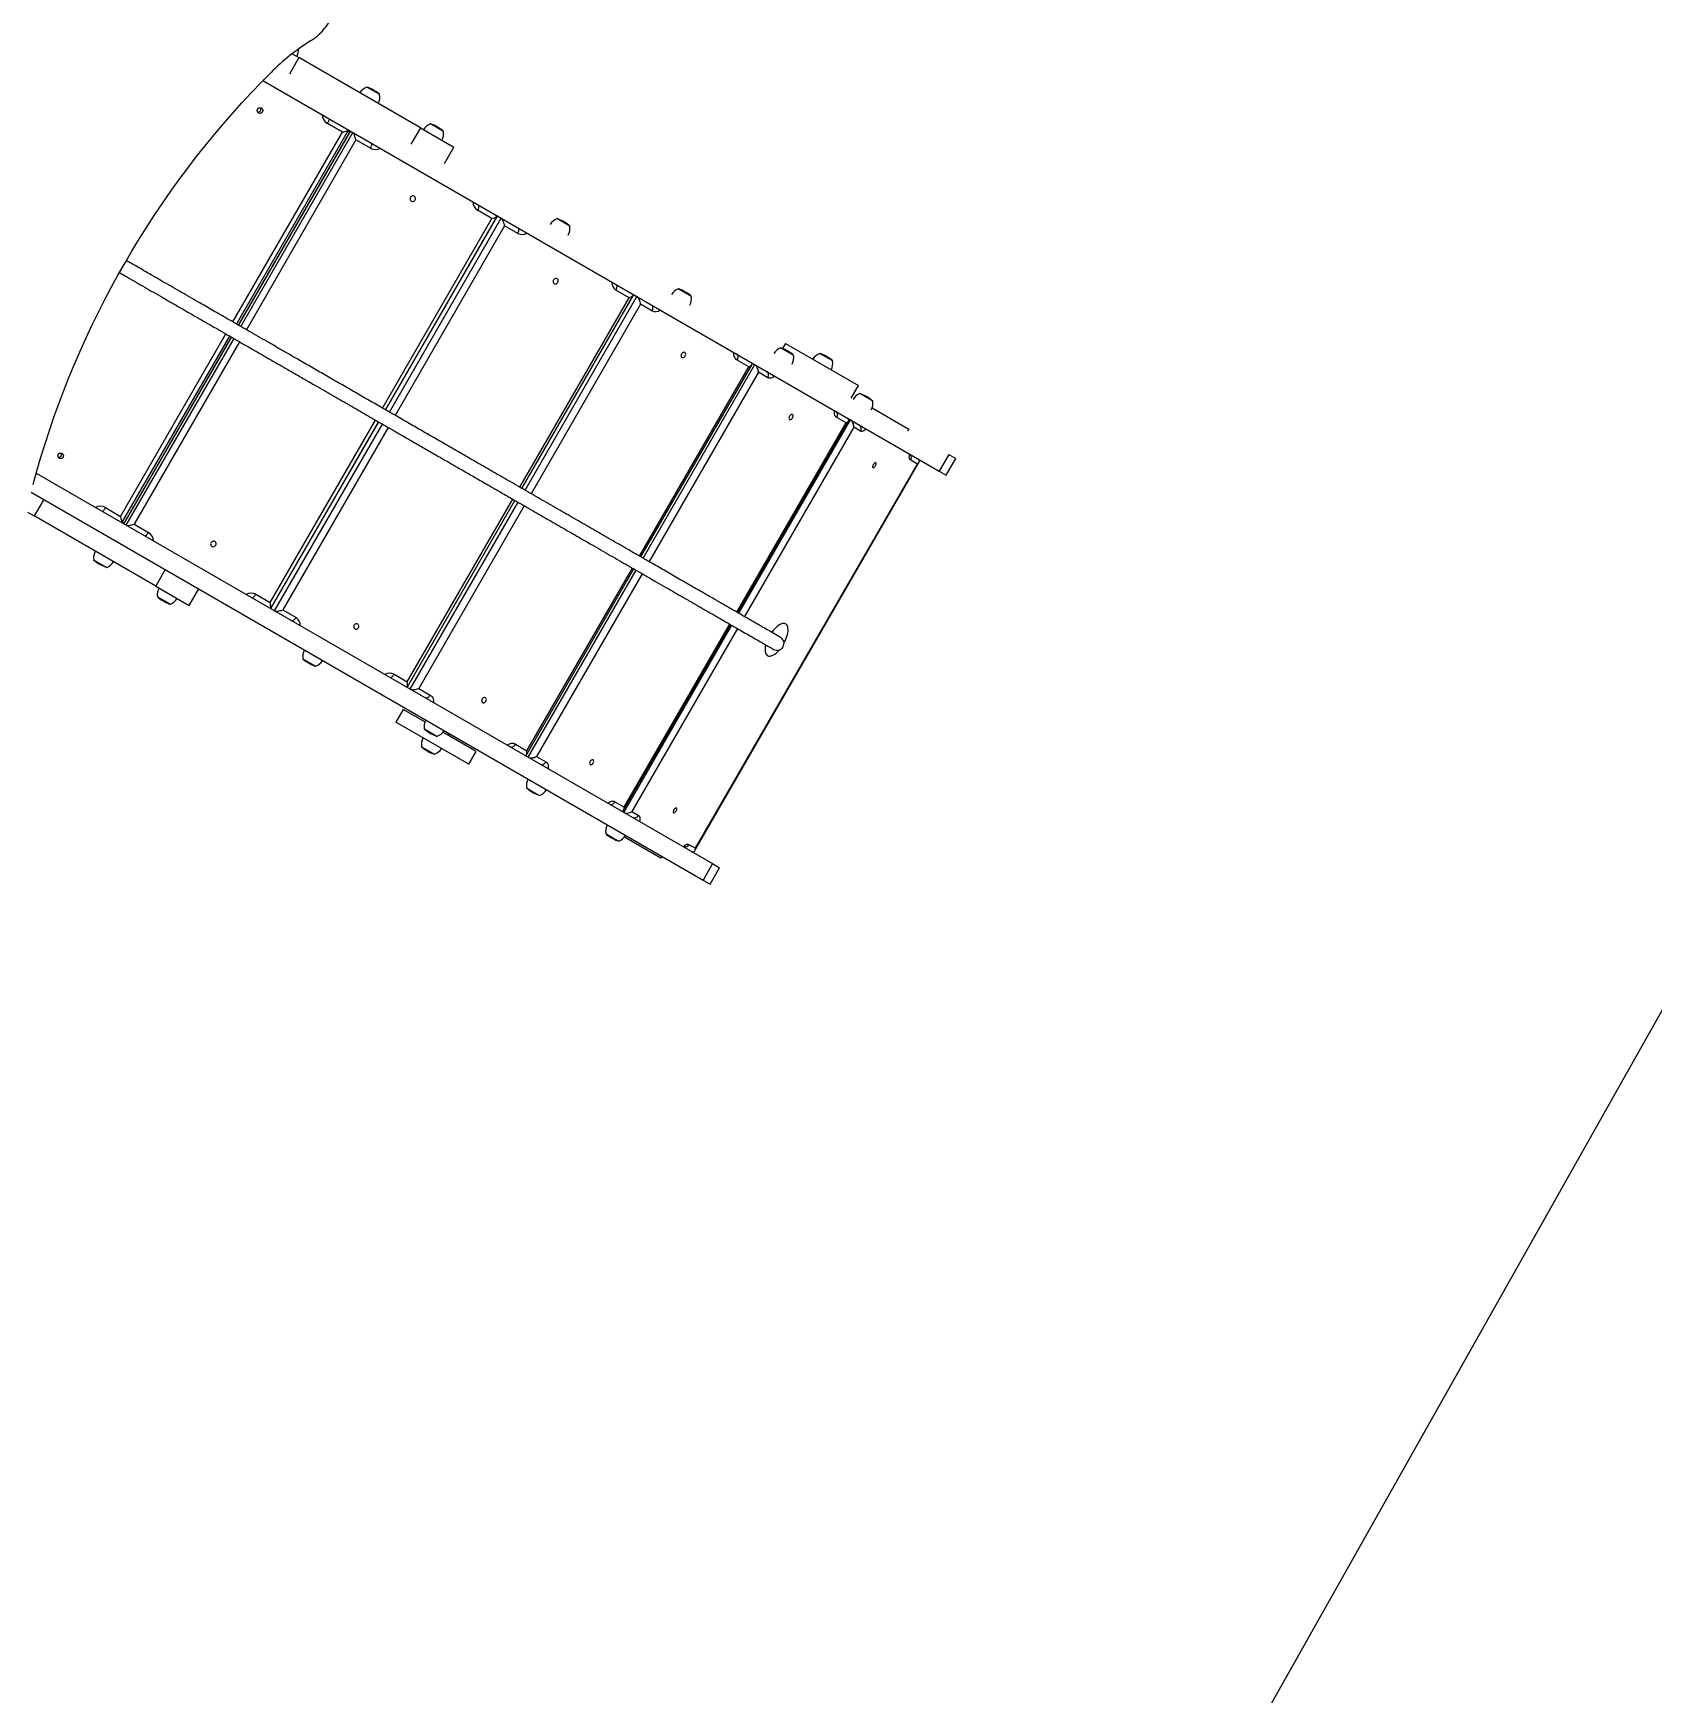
# Model space of a CAD drawing. Header units: millimetres. Extents: x -12977 to 11786, y -11805 to 10558.
# Drawn here: x 3834 to 6140, y -4836 to -2472 of the extents above; entities that cross this region are included whole.
import ezdxf

# ---------------------------------------------------------------- set-up
doc = ezdxf.new("R2010")
doc.units = ezdxf.units.MM
for name, color, linetype in [('DIKOM_ЗОНА', 80, 'Continuous'), ('DIKOM_ОБЪЕКТ', 7, 'Continuous'), ('DIKOM_РАЗМЕР_ЗОНА', 7, 'Continuous'), ('DIKOM_РАЗМЕР_ОБЪЕКТА', 7, 'Continuous')]:
    doc.layers.add(name, color=color, linetype=linetype)
doc.styles.add('style1', font='arial.ttf', dxfattribs={"width": 0.8})
doc.dimstyles.new('1-50', dxfattribs={"dimtxt": 300, "dimasz": 200, "dimexe": 100, "dimexo": 0, "dimgap": 100, "dimtad": 1, "dimtxsty": 'style1', "dimcen": 200, "dimclrd": 7, "dimclre": 7, "dimclrt": 7, "dimadec": 1, "dimazin": 2, "dimtfac": 1, "dimtmove": 0, "dimatfit": 2, "dimfxl": 0, "dimlwd": 25, "dimlwe": 18, "dimarcsym": 0})

# ---------------------------------------------------------------- blocks, each defined once
blk = doc.blocks.new('*D9')
at = {"layer": 'Defpoints', "color": 0, "transparency": 16777216}
for p in [(-11007.4, 666.1), (8788, 666.1), (8788, -10518.7)]:
    blk.add_point(p, dxfattribs=at)
at = {"layer": 'DIKOM_РАЗМЕР_ОБЪЕКТА', "color": 7, "lineweight": 18, "transparency": 16777216}
for p, q in [((-11007.4, 666.1), (-11007.4, -10618.7)), ((8788, 666.1), (8788, -10618.7))]:
    blk.add_line(p, q, dxfattribs=at)
at = {"layer": 'DIKOM_РАЗМЕР_ОБЪЕКТА', "color": 7, "lineweight": 25, "transparency": 16777216}
blk.add_line((-10807.4, -10518.7), (8588, -10518.7), dxfattribs=at)
at = {"layer": 'DIKOM_РАЗМЕР_ОБЪЕКТА', "color": 7, "transparency": 16777216}
for points in [[(-10807.4, -10485.3), (-10807.4, -10552), (-11007.4, -10518.7)], [(8588, -10485.3), (8588, -10552), (8788, -10518.7)]]:
    blk.add_solid(points, dxfattribs=at)
at = {"layer": 'DIKOM_РАЗМЕР_ОБЪЕКТА', "color": 7, "transparency": 16777216, "insert": (-1823.6, -10265.5), "char_height": 300, "attachment_point": 5, "style": 'style1'}
blk.add_mtext('19750', dxfattribs=at)
blk = doc.blocks.new('*D10')
at = {"layer": 'Defpoints', "color": 0, "transparency": 16777216}
for p in [(4270.3, 8458.2), (2861.7, -8997.1), (10043.4, -8997.1)]:
    blk.add_point(p, dxfattribs=at)
at = {"layer": 'DIKOM_РАЗМЕР_ОБЪЕКТА', "color": 7, "lineweight": 18, "transparency": 16777216}
for p, q in [((4270.3, 8458.2), (10143.4, 8458.2)), ((2861.7, -8997.1), (10143.4, -8997.1))]:
    blk.add_line(p, q, dxfattribs=at)
at = {"layer": 'DIKOM_РАЗМЕР_ОБЪЕКТА', "color": 7, "lineweight": 25, "transparency": 16777216}
blk.add_line((10043.4, 8258.2), (10043.4, -8797.1), dxfattribs=at)
at = {"layer": 'DIKOM_РАЗМЕР_ОБЪЕКТА', "color": 7, "transparency": 16777216}
for points in [[(10010, 8258.2), (10076.7, 8258.2), (10043.4, 8458.2)], [(10010, -8797.1), (10076.7, -8797.1), (10043.4, -8997.1)]]:
    blk.add_solid(points, dxfattribs=at)
at = {"layer": 'DIKOM_РАЗМЕР_ОБЪЕКТА', "color": 7, "transparency": 16777216, "insert": (9790.2, -3229.2), "char_height": 300, "attachment_point": 5, "rotation": 90, "style": 'style1'}
blk.add_mtext('17450', dxfattribs=at)
blk = doc.blocks.new('*D11')
at = {"layer": 'Defpoints', "color": 0, "transparency": 16777216}
for p in [(4304.4, 10557.6), (2504.1, -11339.7), (11686.1, -11339.7)]:
    blk.add_point(p, dxfattribs=at)
at = {"layer": 'DIKOM_РАЗМЕР_ЗОНА', "color": 7, "lineweight": 18, "transparency": 16777216}
for p, q in [((4304.4, 10557.6), (11786.1, 10557.6)), ((2504.1, -11339.7), (11786.1, -11339.7))]:
    blk.add_line(p, q, dxfattribs=at)
at = {"layer": 'DIKOM_РАЗМЕР_ЗОНА', "color": 7, "lineweight": 25, "transparency": 16777216}
blk.add_line((11686.1, 10357.6), (11686.1, -11139.7), dxfattribs=at)
at = {"layer": 'DIKOM_РАЗМЕР_ЗОНА', "color": 7, "transparency": 16777216}
for points in [[(11652.7, 10357.6), (11719.4, 10357.6), (11686.1, 10557.6)], [(11652.7, -11139.7), (11719.4, -11139.7), (11686.1, -11339.7)]]:
    blk.add_solid(points, dxfattribs=at)
at = {"layer": 'DIKOM_РАЗМЕР_ЗОНА', "color": 7, "transparency": 16777216, "insert": (11432.9, -3192), "char_height": 300, "attachment_point": 5, "rotation": 90, "style": 'style1'}
blk.add_mtext('21900', dxfattribs=at)
blk = doc.blocks.new('*D12')
at = {"layer": 'Defpoints', "color": 0, "transparency": 16777216}
for p in [(-12976.7, 124.1), (10764.9, 125.7), (10764.9, -11704.7)]:
    blk.add_point(p, dxfattribs=at)
at = {"layer": 'DIKOM_РАЗМЕР_ЗОНА', "color": 7, "lineweight": 18, "transparency": 16777216}
for p, q in [((-12976.7, 124.1), (-12976.7, -11804.7)), ((10764.9, 125.7), (10764.9, -11804.7))]:
    blk.add_line(p, q, dxfattribs=at)
at = {"layer": 'DIKOM_РАЗМЕР_ЗОНА', "color": 7, "lineweight": 25, "transparency": 16777216}
blk.add_line((-12776.7, -11704.7), (10564.9, -11704.7), dxfattribs=at)
at = {"layer": 'DIKOM_РАЗМЕР_ЗОНА', "color": 7, "transparency": 16777216}
for points in [[(-12776.7, -11671.3), (-12776.7, -11738), (-12976.7, -11704.7)], [(10564.9, -11671.3), (10564.9, -11738), (10764.9, -11704.7)]]:
    blk.add_solid(points, dxfattribs=at)
at = {"layer": 'DIKOM_РАЗМЕР_ЗОНА', "color": 7, "transparency": 16777216, "insert": (-1904.6, -11451.4), "char_height": 300, "attachment_point": 5, "style": 'style1'}
blk.add_mtext('23750', dxfattribs=at)

msp = doc.modelspace()

# ---------------------------------------------------------------- linework, layer by layer
at = {"layer": 'DIKOM_ЗОНА', "color": 3, "lineweight": 15}
msp.add_lwpolyline([(-2507.202, -4450.46), (1665.068, -10883.842, 0.39903802), (3003.775, -11205.915), (4834.021, -10150.06, 0.41437464), (5200.241, -8783.684), (4565.381, -7684.599, -0.26519557), (4560.081, -6693.532), (7551.499, -1384.394, -0.27074399), (8422.655, -875.282), (9764.971, -875.192, 0.41421356), (10764.904, 124.875), (10764.795, 1754.879, 0.41421356), (9764.728, 2754.812), (8491.935, 2754.726, -0.26290717), (7635.451, 3238.442), (5957.605, 6021.668, -0.26907913), (5940.744, 7025.176), (6617.947, 8238.966, 0.40993648), (6244.612, 9592.248), (4804.339, 10423.661, 0.41844548), (3431.216, 10044.998), (2914.359, 9119.036, -0.27181865), (2041.245, 8606.431), (-1106.213, 8606.22)], format="xyb", dxfattribs=at)
at = {"layer": 'DIKOM_ОБЪЕКТ', "color": 7, "linetype": 'Continuous', "lineweight": 15}
for p, q in [((4212.412, -2506.404), (4198.912, -2529.786)), ((4202.869, -2500.894), (4212.412, -2506.404)), ((4385.447, -2606.306), (4212.412, -2506.404)), ((4161.167, -2539.171), (5124.593, -3095.405)), ((4161.67, -2539.462), (4162.803, -2537.5)), ((4327.663, -2559.087), (4308.957, -2548.287)), ((4320.113, -2553.513), (4317.559, -2552.039)), ((4274.462, -2612.665), (4252.984, -2600.265)), ((4418.445, -2611.5), (4399.739, -2600.7)), ((4118.368, -2883.027), (4274.462, -2612.665)), ((4123.669, -2886.08), (4283.232, -2609.71)), ((4285.382, -2611.305), (4125.974, -2887.408)), ((4285.877, -2611.172), (4126.288, -2887.589)), ((4129.865, -2889.649), (4289.452, -2613.236)), ((4293.625, -2623.729), (4137.543, -2894.072)), ((4283.094, -2609.949), (4285.397, -2611.279)), ((4314.155, -2635.582), (4293.625, -2623.729)), ((4385.447, -2606.306), (4371.947, -2629.688)), ((4385.447, -2606.306), (4433.237, -2633.897)), ((4410.895, -2605.926), (4408.341, -2604.452)), ((4419.737, -2657.28), (4433.237, -2633.897)), ((4331.456, -3005.776), (4487.429, -2735.622)), ((4335.595, -3008.161), (4494.885, -2732.262)), ((4495.114, -2731.975), (4335.643, -3008.188)), ((4341.238, -3011.411), (4500.707, -2735.204)), ((4487.429, -2735.622), (4466.899, -2723.769)), ((4598.526, -2746.648), (4579.82, -2735.848)), ((4590.977, -2741.073), (4588.423, -2739.599)), ((4505.479, -2746.043), (4349.516, -3016.179)), ((4524.269, -2756.892), (4505.479, -2746.043)), ((4682.859, -2848.453), (4664.069, -2837.605)), ((4771.527, -2846.529), (4752.82, -2835.729)), ((4526.996, -3118.416), (4682.859, -2848.453)), ((4530.048, -3120.174), (4688.947, -2844.953)), ((4534.687, -3122.847), (4694.046, -2846.829)), ((4699.099, -2857.829), (4543.245, -3127.776)), ((4715.424, -2867.255), (4699.099, -2857.829)), ((4763.977, -2840.955), (4761.423, -2839.48)), ((3958.462, -3159.993), (4108.468, -2900.174)), ((3960.288, -3169.066), (4113.769, -2903.228)), ((4116.074, -2904.556), (3962.744, -3170.13)), ((4116.388, -2904.736), (3962.877, -3170.625)), ((3966.452, -3172.689), (4119.965, -2906.797)), ((4127.642, -2911.22), (3977.625, -3171.057)), ((4917.269, -2930.674), (4898.563, -2919.874)), ((4905.649, -2913.573), (4901.434, -2920.874)), ((4905.649, -2913.573), (5009.572, -2973.573)), ((4909.72, -2925.1), (4907.165, -2923.625)), ((4972.964, -2938.58), (4954.258, -2927.78)), ((4965.414, -2933.006), (4962.86, -2931.531)), ((4697.445, -3216.601), (4853.211, -2946.806)), ((4699.526, -3217.8), (4857.93, -2943.436)), ((4702.748, -3219.656), (4862.011, -2943.804)), ((4867.014, -2954.775), (4711.256, -3224.557)), ((4853.211, -2946.806), (4836.885, -2937.38)), ((4880.245, -2962.414), (4867.014, -2954.775)), ((4999.072, -2991.759), (5009.572, -2973.573)), ((5030.13, -2995.834), (5011.424, -2985.034)), ((5022.58, -2990.26), (5020.026, -2988.785)), ((4171.429, -3282.95), (4321.556, -3022.924)), ((4325.742, -3025.336), (4172.114, -3291.428)), ((4172.248, -3291.087), (4325.695, -3025.308)), ((4837.49, -3297.271), (4995.315, -3023.91)), ((4838.936, -3298.104), (4998.121, -3022.387)), ((4991.912, -3026.885), (4978.681, -3019.246)), ((5029.035, -3005.594), (5081.163, -3035.69)), ((4177.706, -3294.657), (4331.338, -3028.559)), ((4339.616, -3033.327), (4189.479, -3293.371)), ((4836.225, -3296.543), (4991.912, -3026.885)), ((5002.746, -3033.14), (4847.066, -3302.787)), ((5012.372, -3038.698), (5002.746, -3033.14)), ((5081.163, -3035.69), (5079.663, -3038.288)), ((5138.093, -3072.023), (5124.593, -3095.405)), ((5138.093, -3072.023), (5148.083, -3077.791)), ((4776.688, -3635.99), (5095.8, -3083.271)), ((4777.612, -3632.93), (5093.612, -3085.602)), ((5093.612, -3085.602), (5083.986, -3080.044)), ((5124.593, -3095.405), (5134.583, -3101.173)), ((5134.583, -3101.173), (5148.083, -3077.791)), ((3837.538, -3100.875), (3838.67, -3098.914)), ((3838.167, -3098.623), (4801.593, -3654.858)), ((3831.055, -3125.695), (4788.093, -3678.241)), ((3848.912, -3136.004), (3835.412, -3159.387)), ((4366.859, -3395.781), (4517.096, -3135.564)), ((4366.872, -3402.804), (4520.148, -3137.322)), ((4371.046, -3406.282), (4524.787, -3139.994)), ((4533.345, -3144.924), (4383.099, -3405.157)), ((3825.869, -3153.877), (3835.412, -3159.387)), ((4008.447, -3259.289), (3835.412, -3159.387)), ((3936.984, -3147.593), (3958.462, -3159.993)), ((3962.73, -3170.156), (3960.426, -3168.826)), ((3977.625, -3171.057), (3998.155, -3182.91)), ((3919.957, -3222.055), (3930.419, -3228.096)), ((3927.506, -3227.629), (3930.061, -3229.104)), ((3930.419, -3228.096), (3938.663, -3232.855)), ((4021.947, -3235.906), (4008.447, -3259.289)), ((4536.652, -3499.906), (4689.626, -3234.948)), ((4537.211, -3494.134), (4687.544, -3233.749)), ((4539.011, -3503.256), (4692.847, -3236.804)), ((4008.447, -3259.289), (4056.237, -3286.88)), ((4701.355, -3241.705), (4551.014, -3502.103)), ((4010.739, -3274.468), (4020.531, -3280.122)), ((4018.288, -3280.042), (4020.843, -3281.517)), ((4020.531, -3280.122), (4029.445, -3285.268)), ((4056.237, -3286.88), (4069.737, -3263.498)), ((4150.899, -3271.097), (4171.429, -3282.95)), ((4189.479, -3293.371), (4208.269, -3304.22)), ((4675.037, -3578.647), (4827.589, -3314.419)), ((4675.121, -3581.839), (4829.036, -3315.252)), ((4675.912, -3574.213), (4826.325, -3313.691)), ((4837.165, -3319.935), (4686.746, -3580.468)), ((4217.82, -3362.85), (4229.513, -3369.601)), ((4225.37, -3368.424), (4227.924, -3369.899)), ((4229.513, -3369.601), (4236.526, -3373.65)), ((4348.069, -3384.933), (4366.859, -3395.781)), ((4383.099, -3405.157), (4399.424, -3414.583)), ((4360.865, -3435.1), (4350.365, -3453.287)), ((4391.899, -3453.018), (4360.865, -3435.1)), ((4450.944, -3511.356), (4350.365, -3453.287)), ((4390.82, -3462.732), (4399.207, -3467.574)), ((4398.37, -3468.306), (4400.924, -3469.78)), ((4399.207, -3467.574), (4409.527, -3473.532)), ((4461.444, -3493.17), (4417.4, -3467.741)), ((4386.974, -3488.279), (4405.68, -3499.079)), ((4394.523, -3493.853), (4397.078, -3495.328)), ((4454.288, -3513.287), (4464.788, -3495.1)), ((4464.788, -3495.1), (4461.444, -3493.17)), ((4520.885, -3484.708), (4537.211, -3494.134)), ((4454.288, -3513.287), (4450.944, -3511.356)), ((4551.014, -3502.103), (4564.245, -3509.742)), ((4536.563, -3546.876), (4547.692, -3553.302)), ((4544.113, -3552.45), (4546.667, -3553.925)), ((4547.692, -3553.302), (4555.269, -3557.676)), ((4662.681, -3566.574), (4675.912, -3574.213)), ((4686.746, -3580.468), (4696.372, -3586.026)), ((4649.424, -3612.036), (4659.53, -3617.871)), ((4656.974, -3617.61), (4659.528, -3619.085)), ((4659.53, -3617.871), (4668.13, -3622.836)), ((4728.163, -3647.104), (4676.035, -3617.008)), ((4767.986, -3627.372), (4777.612, -3632.93)), ((4729.663, -3644.506), (4728.163, -3647.104)), ((4801.593, -3654.858), (4788.093, -3678.241)), ((4798.083, -3684.009), (4811.583, -3660.626)), ((4801.593, -3654.858), (4811.583, -3660.626)), ((4788.093, -3678.241), (4798.083, -3684.009))]:
    msp.add_line(p, q, dxfattribs=at)
at = {"layer": 'DIKOM_ОБЪЕКТ', "color": 7, "linetype": 'Continuous', "lineweight": 15, "flags": 128}
for points in [[(4229.027, -2482.549), (4233.248, -2479.702), (4237.309, -2476.566), (4241.189, -2473.159), (4244.87, -2469.496), (4248.334, -2465.594), (4251.563, -2461.474), (4254.542, -2457.156), (4257.257, -2452.66), (4259.693, -2448.009), (4261.839, -2443.225), (4263.685, -2438.333), (4265.221, -2433.355), (4266.44, -2428.317), (4267.336, -2423.243), (4267.904, -2418.158), (4268.142, -2413.086), (4268.049, -2408.054), (4267.624, -2403.085), (4266.871, -2398.203)], [(3833.853, -3114.406), (3839.16, -3095.098), (3844.776, -3075.852), (3850.698, -3056.674), (3856.926, -3037.57), (3863.457, -3018.547), (3870.29, -2999.61), (3877.421, -2980.765), (3884.849, -2962.018), (3892.572, -2943.375), (3900.587, -2924.842), (3908.891, -2906.425), (3917.482, -2888.13), (3926.357, -2869.962), (3935.514, -2851.926), (3944.949, -2834.03), (3954.659, -2816.278), (3964.642, -2798.676), (3974.895, -2781.229), (3985.413, -2763.944), (3996.194, -2746.825), (4007.235, -2729.877), (4018.531, -2713.107), (4030.08, -2696.519), (4041.878, -2680.119), (4053.92, -2663.912), (4066.204, -2647.902), (4078.725, -2632.096), (4091.48, -2616.497), (4104.464, -2601.112), (4117.673, -2585.944), (4131.103, -2570.998), (4144.75, -2556.28), (4158.61, -2541.794), (4172.678, -2527.544)], [(4252.984, -2600.265), (4253.652, -2599.074), (4254.265, -2597.911), (4254.799, -2596.822), (4255.235, -2595.849), (4255.554, -2595.028), (4255.746, -2594.391), (4255.801, -2593.964), (4255.72, -2593.761)], [(4314.155, -2635.582), (4314.801, -2634.378), (4315.348, -2633.177), (4315.775, -2632.027), (4316.066, -2630.97), (4316.21, -2630.048), (4316.201, -2629.295), (4316.039, -2628.742), (4315.73, -2628.408)], [(4376.527, -2703.924), (4375.47, -2703.519), (4374.329, -2703.458), (4373.206, -2703.746), (4372.2, -2704.357), (4371.401, -2705.238), (4370.88, -2706.31), (4370.683, -2707.478), (4370.827, -2708.638), (4371.3, -2709.686), (4372.06, -2710.531), (4373.039, -2711.096), (4374.151, -2711.332), (4375.295, -2711.217), (4376.372, -2710.763), (4377.285, -2710.008), (4377.952, -2709.021), (4378.316, -2707.888), (4378.342, -2706.711), (4378.03, -2705.594), (4377.407, -2704.637), (4376.527, -2703.924)], [(4466.899, -2723.769), (4467.545, -2722.565), (4468.092, -2721.364), (4468.519, -2720.214), (4468.81, -2719.157), (4468.954, -2718.234), (4468.945, -2717.482), (4468.783, -2716.929), (4468.474, -2716.595)], [(4524.269, -2756.892), (4524.894, -2755.675), (4525.38, -2754.439), (4525.706, -2753.23), (4525.862, -2752.096), (4525.841, -2751.078), (4525.644, -2750.217), (4525.278, -2749.546), (4524.758, -2749.091)], [(4580.169, -2821.497), (4579.194, -2821.139), (4578.128, -2821.121), (4577.066, -2821.444), (4576.101, -2822.08), (4575.321, -2822.971), (4574.793, -2824.04), (4574.565, -2825.19), (4574.658, -2826.32), (4575.063, -2827.329), (4575.743, -2828.128), (4576.64, -2828.645), (4577.672, -2828.835), (4578.748, -2828.681), (4579.773, -2828.196), (4580.655, -2827.424), (4581.317, -2826.433), (4581.699, -2825.311), (4581.767, -2824.158), (4581.515, -2823.076), (4580.967, -2822.162), (4580.169, -2821.497)], [(4664.069, -2837.605), (4664.694, -2836.389), (4665.179, -2835.152), (4665.506, -2833.944), (4665.662, -2832.809), (4665.64, -2831.791), (4665.443, -2830.931), (4665.078, -2830.26), (4664.557, -2829.804)], [(4715.424, -2867.255), (4716.031, -2866.028), (4716.461, -2864.76), (4716.698, -2863.499), (4716.733, -2862.295), (4716.565, -2861.193), (4716.2, -2860.235), (4715.652, -2859.459), (4714.943, -2858.894)], [(4762.155, -2926.566), (4761.296, -2926.276), (4760.336, -2926.319), (4759.36, -2926.691), (4758.454, -2927.361), (4757.699, -2928.268), (4757.163, -2929.331), (4756.893, -2930.456), (4756.912, -2931.544), (4757.22, -2932.497), (4757.788, -2933.231), (4758.567, -2933.681), (4759.486, -2933.806), (4760.465, -2933.596), (4761.417, -2933.068), (4762.256, -2932.272), (4762.909, -2931.275), (4763.317, -2930.169), (4763.444, -2929.05), (4763.279, -2928.018), (4762.836, -2927.165), (4762.155, -2926.566)], [(4836.885, -2937.38), (4835.445, -2936.336), (4834.226, -2934.997), (4833.256, -2933.397), (4832.56, -2931.575), (4832.156, -2929.577), (4832.052, -2927.45), (4832.1, -2926.534)], [(4836.885, -2937.38), (4837.492, -2936.154), (4837.922, -2934.885), (4838.159, -2933.625), (4838.194, -2932.42), (4838.026, -2931.318), (4837.661, -2930.36), (4837.113, -2929.584), (4836.404, -2929.019)], [(4880.245, -2962.414), (4880.835, -2961.178), (4881.219, -2959.883), (4881.381, -2958.579), (4881.314, -2957.316), (4881.022, -2956.142), (4880.516, -2955.103), (4879.815, -2954.238), (4878.946, -2953.581)], [(4890.46, -2960.229), (4889.759, -2960.767), (4888.055, -2961.85), (4886.343, -2962.627), (4884.666, -2963.079), (4883.065, -2963.194), (4881.579, -2962.971), (4880.245, -2962.414)], [(4915.463, -3015.079), (4914.75, -3014.872), (4913.923, -3014.992), (4913.055, -3015.428), (4912.223, -3016.14), (4911.502, -3017.065), (4910.954, -3018.122), (4910.63, -3019.217), (4910.557, -3020.251), (4910.743, -3021.134), (4911.17, -3021.786), (4911.801, -3022.151), (4912.58, -3022.194), (4913.437, -3021.914), (4914.297, -3021.334), (4915.082, -3020.505), (4915.724, -3019.503), (4916.164, -3018.415), (4916.365, -3017.339), (4916.308, -3016.369), (4915.998, -3015.593), (4915.463, -3015.079)], [(4978.681, -3019.246), (4977.532, -3018.369), (4976.596, -3017.194), (4975.895, -3015.75), (4975.448, -3014.071), (4975.265, -3012.201), (4975.351, -3010.184), (4975.466, -3009.307)], [(4978.681, -3019.246), (4979.272, -3018.01), (4979.656, -3016.716), (4979.817, -3015.411), (4979.751, -3014.148), (4979.459, -3012.975), (4978.953, -3011.935), (4978.252, -3011.071), (4977.383, -3010.414)], [(5020.758, -3035.456), (5020.136, -3036.04), (5018.653, -3037.251), (5017.199, -3038.177), (5015.812, -3038.795), (5014.524, -3039.092), (5013.368, -3039.059), (5012.372, -3038.698)], [(5083.986, -3080.044), (5083.175, -3079.363), (5082.569, -3078.378), (5082.182, -3077.114), (5082.024, -3075.603), (5082.099, -3073.882), (5082.406, -3071.992), (5082.601, -3071.161)], [(5034.179, -3083.62), (5033.637, -3083.511), (5032.964, -3083.721), (5032.222, -3084.229), (5031.476, -3084.99), (5030.793, -3085.938), (5030.233, -3086.988), (5029.846, -3088.046), (5029.666, -3089.018), (5029.709, -3089.819), (5029.972, -3090.377), (5030.431, -3090.642), (5031.046, -3090.591), (5031.761, -3090.228), (5032.513, -3089.586), (5033.236, -3088.722), (5033.864, -3087.712), (5034.344, -3086.646), (5034.63, -3085.619), (5034.699, -3084.722), (5034.544, -3084.036), (5034.179, -3083.62)], [(3932.72, -3153.214), (3932.936, -3153.183), (3933.278, -3152.921), (3933.734, -3152.437), (3934.285, -3151.75), (3934.911, -3150.886), (3935.586, -3149.879), (3936.286, -3148.767), (3936.984, -3147.593)], [(3992.73, -3187.861), (3993.173, -3187.961), (3993.733, -3187.825), (3994.39, -3187.457), (3995.117, -3186.871), (3995.886, -3186.091), (3996.669, -3185.145), (3997.435, -3184.071), (3998.155, -3182.91)], [(4092.527, -3195.827), (4091.47, -3195.421), (4090.329, -3195.36), (4089.206, -3195.648), (4088.2, -3196.26), (4087.401, -3197.14), (4086.88, -3198.212), (4086.682, -3199.38), (4086.827, -3200.54), (4087.3, -3201.589), (4088.06, -3202.433), (4089.039, -3202.999), (4090.151, -3203.235), (4091.295, -3203.12), (4092.372, -3202.665), (4093.285, -3201.91), (4093.952, -3200.923), (4094.316, -3199.791), (4094.342, -3198.614), (4094.03, -3197.497), (4093.407, -3196.539), (4092.527, -3195.827)], [(4145.474, -3276.048), (4145.917, -3276.148), (4146.477, -3276.012), (4147.134, -3275.643), (4147.861, -3275.058), (4148.63, -3274.277), (4149.413, -3273.332), (4150.179, -3272.258), (4150.899, -3271.097)], [(4201.758, -3308.543), (4202.413, -3308.766), (4203.177, -3308.747), (4204.021, -3308.487), (4204.913, -3307.997), (4205.817, -3307.294), (4206.701, -3306.407), (4207.529, -3305.369), (4208.269, -3304.22)], [(4296.169, -3313.399), (4295.194, -3313.041), (4294.128, -3313.023), (4293.066, -3313.346), (4292.101, -3313.982), (4291.321, -3314.873), (4290.793, -3315.942), (4290.565, -3317.092), (4290.658, -3318.222), (4291.063, -3319.231), (4291.743, -3320.03), (4292.64, -3320.547), (4293.672, -3320.738), (4294.748, -3320.583), (4295.773, -3320.099), (4296.655, -3319.326), (4297.317, -3318.335), (4297.698, -3317.214), (4297.767, -3316.061), (4297.515, -3314.979), (4296.967, -3314.065), (4296.169, -3313.399)], [(4903.505, -3340.628), (4904.36, -3339.016), (4905.648, -3336.317), (4906.764, -3333.611), (4907.693, -3330.937), (4908.421, -3328.329), (4908.939, -3325.824), (4909.24, -3323.455), (4909.32, -3321.253), (4909.178, -3319.25), (4908.816, -3317.472), (4908.238, -3315.942), (4907.453, -3314.683), (4906.471, -3313.71), (4905.305, -3313.037), (4903.971, -3312.672), (4902.488, -3312.622), (4900.874, -3312.887), (4899.153, -3313.462), (4897.347, -3314.341), (4895.481, -3315.51), (4893.579, -3316.956), (4891.669, -3318.658), (4889.775, -3320.592), (4887.923, -3322.733), (4886.138, -3325.052), (4886.038, -3325.19)], [(4877.436, -3343.136), (4877.36, -3343.44), (4876.842, -3345.946), (4876.541, -3348.315), (4876.461, -3350.516), (4876.603, -3352.519), (4876.965, -3354.298), (4877.543, -3355.827), (4878.328, -3357.087), (4879.311, -3358.06), (4880.476, -3358.733), (4881.81, -3359.097), (4883.294, -3359.147), (4884.907, -3358.883), (4886.629, -3358.308), (4888.435, -3357.429), (4890.301, -3356.259), (4892.202, -3354.814), (4894.113, -3353.112), (4896.007, -3351.178), (4896.669, -3350.441)], [(4341.557, -3389.256), (4342.212, -3389.479), (4342.976, -3389.46), (4343.82, -3389.201), (4344.712, -3388.71), (4345.617, -3388.008), (4346.5, -3387.12), (4347.328, -3386.082), (4348.069, -3384.933)], [(4391.943, -3418.346), (4392.787, -3418.678), (4393.733, -3418.764), (4394.745, -3418.602), (4395.783, -3418.196), (4396.809, -3417.563), (4397.782, -3416.728), (4398.665, -3415.721), (4399.424, -3414.583)], [(4399.424, -3414.583), (4400.864, -3415.627), (4402.084, -3416.966), (4403.054, -3418.566), (4403.75, -3420.388), (4404.154, -3422.387), (4404.257, -3424.513), (4404.21, -3425.429)], [(4478.155, -3418.469), (4477.296, -3418.178), (4476.336, -3418.221), (4475.36, -3418.594), (4474.454, -3419.263), (4473.7, -3420.17), (4473.163, -3421.233), (4472.893, -3422.359), (4472.912, -3423.447), (4473.22, -3424.4), (4473.788, -3425.133), (4474.567, -3425.583), (4475.486, -3425.708), (4476.465, -3425.498), (4477.417, -3424.971), (4478.256, -3424.174), (4478.909, -3423.178), (4479.317, -3422.071), (4479.444, -3420.952), (4479.279, -3419.92), (4478.836, -3419.067), (4478.155, -3418.469)], [(4425.817, -3472.6), (4426.559, -3471.144), (4427.101, -3469.822)], [(4513.404, -3488.472), (4514.248, -3488.804), (4515.194, -3488.89), (4516.206, -3488.727), (4517.244, -3488.322), (4518.27, -3487.689), (4519.243, -3486.853), (4520.126, -3485.847), (4520.885, -3484.708)], [(4555.946, -3513.034), (4556.95, -3513.458), (4558.049, -3513.633), (4559.202, -3513.551), (4560.365, -3513.217), (4561.492, -3512.643), (4562.54, -3511.851), (4563.47, -3510.872), (4564.245, -3509.742)], [(4564.245, -3509.742), (4565.394, -3510.619), (4566.331, -3511.794), (4567.031, -3513.239), (4567.479, -3514.917), (4567.661, -3516.788), (4567.576, -3518.805), (4567.46, -3519.681)], [(4631.463, -3506.981), (4630.75, -3506.775), (4629.923, -3506.895), (4629.055, -3507.33), (4628.223, -3508.042), (4627.502, -3508.968), (4626.954, -3510.025), (4626.63, -3511.119), (4626.557, -3512.154), (4626.743, -3513.036), (4627.17, -3513.689), (4627.801, -3514.053), (4628.58, -3514.097), (4629.437, -3513.816), (4630.296, -3513.236), (4631.082, -3512.408), (4631.724, -3511.405), (4632.164, -3510.318), (4632.365, -3509.241), (4632.308, -3508.272), (4631.998, -3507.495), (4631.463, -3506.981)], [(4652.466, -3568.76), (4653.168, -3568.221), (4654.871, -3567.138), (4656.583, -3566.361), (4658.26, -3565.91), (4659.861, -3565.794), (4661.347, -3566.017), (4662.681, -3566.574)], [(4654.383, -3569.866), (4655.386, -3570.29), (4656.486, -3570.465), (4657.639, -3570.384), (4658.801, -3570.049), (4659.928, -3569.475), (4660.977, -3568.683), (4661.906, -3567.704), (4662.681, -3566.574)], [(4696.372, -3586.026), (4697.183, -3586.707), (4697.79, -3587.692), (4698.177, -3588.955), (4698.334, -3590.466), (4698.259, -3592.188), (4697.953, -3594.078), (4697.757, -3594.908)], [(4750.179, -3575.522), (4749.636, -3575.414), (4748.964, -3575.623), (4748.222, -3576.131), (4747.476, -3576.893), (4746.793, -3577.841), (4746.233, -3578.89), (4745.845, -3579.948), (4745.666, -3580.921), (4745.709, -3581.721), (4745.972, -3582.279), (4746.431, -3582.544), (4747.046, -3582.493), (4747.761, -3582.13), (4748.513, -3581.488), (4749.236, -3580.624), (4749.865, -3579.614), (4750.344, -3578.548), (4750.63, -3577.522), (4750.699, -3576.625), (4750.544, -3575.938), (4750.179, -3575.522)], [(4759.601, -3630.614), (4760.222, -3630.029), (4761.706, -3628.819), (4763.159, -3627.893), (4764.547, -3627.274), (4765.835, -3626.978), (4766.991, -3627.011), (4767.986, -3627.372)]]:
    msp.add_lwpolyline(points, dxfattribs=at)
at = {"layer": 'DIKOM_ОБЪЕКТ', "color": 7, "linetype": 'Continuous', "lineweight": 15}
for centre in [(4157.092, -2581.826), (3873.092, -3073.729)]:
    msp.add_circle(centre, 3.978, dxfattribs=at)
for centre, radius, start, end in [((4401.964, -2756.905), 324.312, 122.224873, 134.990649), ((4401.964, -2756.905), 324.312, 122.224873, 134.990649), ((4193.135, -2495.459), 18.677, 330.490933, 3.845337), ((4315.414, -2566.057), 18.677, 109.378843, 149.509067), ((4296.641, -2588.269), 41.836, 60, 72.879622), ((4299.195, -2589.744), 41.836, 47.120378, 60), ((4309.046, -2562.38), 18.677, 330.490933, 10.621157), ((4154.104, -2580.127), 4.011, 265.734066, 34.265934), ((4260.44, -2587.404), 14.866, 181.945478, 239.895062), ((4406.196, -2618.47), 18.677, 109.378843, 149.509067), ((4387.423, -2640.682), 41.836, 60, 72.879622), ((4298.795, -2587.487), 28.315, 235.204318, 240.591723), ((4389.977, -2642.157), 41.836, 47.120378, 60), ((4399.828, -2614.793), 18.677, 330.490933, 10.621157), ((4321.074, -2623.34), 14.062, 240.524926, 299.857302), ((4474.129, -2711.605), 14.15, 180.344646, 239.273373), ((4586.277, -2753.617), 18.677, 109.378843, 149.509067), ((4567.505, -2775.829), 41.836, 60, 72.879622), ((4570.059, -2777.304), 41.836, 47.120378, 60), ((4530.323, -2745.719), 12.707, 241.54935, 303.337072), ((4579.909, -2749.94), 18.677, 330.490933, 10.621157), ((4670.941, -2826.659), 12.924, 177.237747, 237.875831), ((4759.278, -2853.499), 18.677, 109.378843, 149.509067), ((4740.505, -2875.711), 41.836, 60, 72.879622), ((4743.059, -2877.186), 41.836, 47.120378, 60), ((4752.909, -2849.822), 18.677, 330.490933, 10.621157), ((4720.317, -2857.398), 11.004, 243.599037, 308.783567), ((4905.02, -2937.643), 18.677, 109.378843, 149.509067), ((4886.248, -2959.856), 41.836, 60, 72.879622), ((4888.802, -2961.33), 41.836, 47.120378, 60), ((4898.652, -2933.966), 18.677, 330.490933, 10.621157), ((4960.715, -2945.55), 18.677, 109.378843, 149.509067), ((4941.942, -2967.762), 41.836, 60, 72.879622), ((4944.497, -2969.237), 41.836, 47.120378, 60), ((4954.347, -2941.873), 18.677, 330.490933, 10.621157), ((5017.881, -3002.803), 18.677, 109.378843, 149.509067), ((4999.108, -3025.016), 41.836, 60, 72.879622), ((5001.663, -3026.49), 41.836, 47.120378, 60), ((5011.513, -2999.126), 18.677, 330.490933, 10.621157), ((5006.78, -3035.07), 6.666, 327.025665, 56.676706), ((3870.104, -3072.029), 4.011, 265.733931, 34.266069), ((5078.162, -3076.375), 6.884, 327.794036, 37.49698), ((3929.574, -3160.464), 14.851, 60.072719, 118.085083), ((3948.824, -3193.655), 28.315, 59.408277, 64.795682), ((3990.926, -3195.073), 14.149, 0.343711, 59.275757), ((3938.574, -3218.763), 18.677, 150.490933, 190.621157), ((3948.424, -3191.399), 41.836, 227.120378, 240), ((3950.978, -3192.873), 41.836, 240, 252.879622), ((3932.206, -3215.086), 18.677, 289.378843, 329.509067), ((4029.356, -3271.176), 18.677, 150.490933, 190.621157), ((4039.206, -3243.812), 41.836, 227.120378, 240), ((4041.76, -3245.286), 41.836, 240, 252.879622), ((4022.988, -3267.499), 18.677, 289.378843, 329.509067), ((4143.98, -3283.337), 14.061, 60.520792, 119.859492), ((4201.397, -3315.165), 12.924, 357.238153, 57.877193), ((4893.613, -3341.024), 9.9, 240.022731, 59.993137), ((4236.438, -3359.557), 18.677, 150.490933, 190.621157), ((4246.288, -3332.193), 41.836, 227.120378, 240), ((4248.842, -3333.668), 41.836, 240, 252.879622), ((4230.069, -3355.881), 18.677, 289.378843, 329.509067), ((4342.015, -3396.103), 12.706, 61.544772, 123.339883), ((4409.438, -3459.439), 18.677, 150.490933, 190.621157), ((4405.591, -3484.987), 18.677, 150.490933, 190.621157), ((4419.288, -3432.075), 41.836, 227.120378, 240), ((4421.842, -3433.55), 41.836, 240, 252.879622), ((4403.069, -3455.762), 18.677, 289.378843, 329.509067), ((4415.441, -3457.623), 41.836, 227.120378, 240), ((4417.995, -3459.097), 41.836, 240, 252.879622), ((4399.222, -3481.31), 18.677, 289.378843, 329.509067), ((4515.992, -3494.564), 11.003, 63.594239, 128.785825), ((4555.18, -3543.584), 18.677, 150.490933, 190.621157), ((4565.031, -3516.22), 41.836, 227.120378, 240), ((4567.585, -3517.694), 41.836, 240, 252.879622), ((4548.812, -3539.907), 18.677, 289.378843, 329.509067), ((4690.434, -3582.997), 6.666, 243.323228, 332.972461), ((4668.041, -3608.744), 18.677, 150.490933, 190.621157), ((4677.891, -3581.38), 41.836, 227.120378, 240), ((4661.673, -3605.067), 18.677, 289.378843, 329.509067), ((4680.446, -3582.855), 41.836, 240, 252.879622), ((4761.833, -3624.041), 6.998, 263.427765, 331.568249)]:
    msp.add_arc(centre, radius, start, end, dxfattribs=at)
for centre, major_axis, ratio, start_param, end_param in [((4273.698, -2612.224), (9.543, 2.557), 0.06328133, 4.77558604, 6.34638237), ((4288.125, -2620.554), (-2.529, 9.438), 0.16298662, 6.12161934, 6.44475128), ((4291.7, -2622.617), (-2.529, 9.438), 0.16298662, 4.55082301, 6.12161934), ((4485.504, -2734.51), (9.438, 2.529), 0.16298662, 4.87395495, 6.44475128), ((4496.875, -2741.075), (-2.476, 9.241), 0.26595182, 6.02325043, 6.10363315), ((4502.468, -2744.304), (-2.476, 9.241), 0.26595182, 4.4524541, 6.02325043), ((4679.848, -2846.715), (9.241, 2.476), 0.26595182, 4.97232386, 6.54312019), ((4695.117, -2855.53), (-2.399, 8.955), 0.37446756, 4.35408519, 5.92488152), ((4849.229, -2944.507), (8.955, 2.399), 0.37446756, 5.07069277, 6.6414891), ((4862.216, -2952.005), (-2.3, 8.582), 0.49131152, 4.25571628, 5.82651261), ((4987.114, -3024.115), (8.582, 2.3), 0.49131152, 5.16906168, 6.73985801), ((4997.316, -3030.005), (-2.178, 8.127), 0.62006352, 4.15734737, 5.7281437), ((5088.182, -3082.466), (8.127, 2.178), 0.62006352, 5.26743059, 6.83822692), ((3957.698, -3159.552), (-2.557, 9.543), 0.06328133, 3.07839559, 4.64919192), ((3972.125, -3167.882), (9.438, 2.529), 0.16298662, 2.98002668, 3.30315862), ((3975.7, -3169.946), (9.438, 2.529), 0.16298662, 3.30315862, 4.87395495), ((4169.504, -3281.839), (-2.529, 9.438), 0.16298662, 2.98002668, 4.55082301), ((4180.875, -3288.403), (9.241, 2.476), 0.26595182, 3.32114481, 3.40152753), ((4186.468, -3291.632), (9.241, 2.476), 0.26595182, 3.40152753, 4.97232386), ((4363.848, -3394.043), (-2.476, 9.241), 0.26595182, 2.88165777, 4.4524541), ((4379.117, -3402.858), (8.955, 2.399), 0.37446756, 3.49989644, 5.07069277), ((4533.229, -3491.835), (-2.399, 8.955), 0.37446756, 2.78328886, 4.35408519), ((4546.216, -3499.333), (8.582, 2.3), 0.49131152, 3.59826535, 5.16906168), ((4671.114, -3571.443), (-2.3, 8.582), 0.49131152, 2.68491995, 4.25571628), ((4681.316, -3577.333), (8.127, 2.178), 0.62006352, 3.69663426, 5.26743059), ((4772.182, -3629.795), (-2.178, 8.127), 0.62006352, 2.58655104, 4.15734737)]:
    msp.add_ellipse(centre, major_axis=major_axis, ratio=ratio, start_param=start_param, end_param=end_param, dxfattribs=at)
for points, knots in [([(3956.733, -2812.771), (3960.567, -2814.979), (3968.343, -2819.459), (3980.304, -2826.348), (3992.62, -2833.443), (4005.299, -2840.746), (4018.43, -2848.31), (4032.12, -2856.196), (4044.968, -2863.596), (4056.909, -2870.475), (4067.797, -2876.746), (4079.214, -2883.323), (4091.228, -2890.244), (4103.659, -2897.404), (4116.52, -2904.813), (4129.832, -2912.481), (4143.838, -2920.549), (4158.436, -2928.958), (4173.454, -2937.609), (4188.798, -2946.449), (4204.384, -2955.426), (4220.224, -2964.551), (4238.527, -2975.095), (4259.295, -2987.058), (4282.44, -3000.391), (4305.496, -3013.673), (4328.308, -3026.814), (4349.174, -3038.833), (4368.034, -3049.698), (4384.929, -3059.431), (4401.417, -3068.928), (4417.519, -3078.204), (4433.254, -3087.268), (4449.559, -3096.66), (4466.379, -3106.349), (4483.676, -3116.313), (4500.604, -3126.064), (4519.589, -3137.001), (4540.516, -3149.055), (4563.334, -3162.199), (4585.897, -3175.197), (4608.25, -3188.072), (4631.695, -3201.578), (4656.108, -3215.64), (4681.302, -3230.153), (4702.43, -3242.323), (4719.566, -3252.194), (4732.809, -3259.823), (4745.291, -3267.013), (4754.671, -3272.416), (4761.279, -3276.222), (4765.382, -3278.586), (4769.559, -3280.992), (4773.989, -3283.544), (4778.827, -3286.331), (4783.979, -3289.298), (4789.419, -3292.432), (4795.124, -3295.718), (4801.179, -3299.206), (4807.577, -3302.891), (4814.594, -3306.933), (4822.245, -3311.341), (4830.547, -3316.122), (4839.245, -3321.133), (4848.34, -3326.372), (4857.835, -3331.841), (4867.738, -3337.546), (4878.062, -3343.492), (4885.083, -3347.536), (4888.671, -3349.603)], [0, 0, 0, 0, 0.01860671, 0.03774261, 0.05688035, 0.07603445, 0.09522253, 0.11447624, 0.13382187, 0.1473038, 0.16077311, 0.17420556, 0.18758504, 0.20090867, 0.21340278, 0.22587989, 0.23837259, 0.2509041, 0.26348299, 0.27588456, 0.28832549, 0.30079075, 0.31325935, 0.33104126, 0.34877868, 0.36645743, 0.38406455, 0.40159648, 0.41543533, 0.42926075, 0.44309589, 0.45695795, 0.47085521, 0.48477935, 0.50122583, 0.51770962, 0.53422303, 0.55076194, 0.5744254, 0.59807821, 0.621659, 0.6451856, 0.6686733, 0.69653226, 0.72435723, 0.7521687, 0.76848337, 0.78427868, 0.79949145, 0.81412862, 0.81944657, 0.82468491, 0.82990799, 0.8356439, 0.8420102, 0.84900793, 0.85618511, 0.86392551, 0.87223029, 0.8811005, 0.8905372, 0.90173944, 0.91364986, 0.92626942, 0.93959862, 0.95363742, 0.96838511, 0.98384014, 1, 1, 1, 1]), ([(4898.556, -3332.447), (4895.319, -3330.582), (4888.998, -3326.941), (4879.727, -3321.601), (4870.883, -3316.506), (4862.457, -3311.653), (4854.444, -3307.037), (4846.844, -3302.659), (4839.837, -3298.623), (4833.409, -3294.92), (4827.544, -3291.542), (4822.041, -3288.372), (4816.908, -3285.415), (4812.15, -3282.675), (4804.054, -3278.012), (4792.225, -3271.198), (4776.082, -3261.899), (4758.697, -3251.884), (4740.023, -3241.128), (4720.171, -3229.692), (4699.721, -3217.913), (4678.751, -3205.833), (4656.897, -3193.244), (4634.201, -3180.17), (4610.7, -3166.633), (4586.891, -3152.919), (4562.876, -3139.084), (4538.483, -3125.033), (4516.939, -3112.623), (4498.381, -3101.933), (4483.044, -3093.098), (4467.396, -3084.084), (4451.408, -3074.874), (4435.05, -3065.451), (4418.291, -3055.798), (4401.102, -3045.896), (4383.356, -3035.673), (4365.011, -3025.105), (4346.119, -3014.223), (4326.906, -3003.155), (4307.461, -2991.954), (4287.994, -2980.74), (4268.593, -2969.564), (4249.35, -2958.478), (4230.257, -2947.48), (4212.939, -2937.504), (4197.424, -2928.566), (4183.687, -2920.653), (4170.283, -2912.932), (4157.271, -2905.436), (4144.706, -2898.198), (4132.649, -2891.253), (4121.16, -2884.635), (4110.204, -2878.323), (4099.744, -2872.298), (4089.742, -2866.537), (4080.159, -2861.016), (4069.418, -2854.829), (4057.72, -2848.091), (4045.186, -2840.871), (4033.131, -2833.927), (4021.52, -2827.239), (4010.294, -2820.773), (3999.466, -2814.535), (3989.073, -2808.549), (3979.949, -2803.294), (3972.502, -2799.003), (3968.359, -2796.617), (3966.576, -2795.59)], [0, 0, 0, 0, 0.014578605, 0.028464003, 0.041654457, 0.054148888, 0.065946818, 0.077048329, 0.087453861, 0.096381485, 0.104725656, 0.112487216, 0.11966696, 0.12626587, 0.13228627, 0.153086639, 0.174255979, 0.195798022, 0.219192053, 0.242593141, 0.265999891, 0.289426151, 0.312862806, 0.337740189, 0.362652684, 0.387635927, 0.412690289, 0.437762241, 0.462840142, 0.477600556, 0.49233508, 0.507036697, 0.521699942, 0.536325526, 0.550919411, 0.565493012, 0.58006114, 0.594892311, 0.609749112, 0.62465291, 0.639609549, 0.654615693, 0.669399616, 0.684221782, 0.699069793, 0.713906392, 0.725117531, 0.736294898, 0.747434263, 0.758536024, 0.769607272, 0.780662707, 0.791724434, 0.802811366, 0.813930162, 0.825085229, 0.836274753, 0.847491292, 0.864338116, 0.881161735, 0.897921677, 0.914626914, 0.931292664, 0.947918031, 0.964175201, 0.979927424, 0.991364095, 1, 1, 1, 1]), ([(5083.618, -3072.613), (5083.616, -3072.603), (5083.611, -3072.581), (5083.577, -3072.266), (5083.604, -3071.895), (5083.614, -3071.746)], [0, 0, 0, 0, 0.32383581, 0.72924883, 1, 1, 1, 1]), ([(4760.614, -3631.199), (4760.765, -3631.098), (4761.093, -3630.88), (4761.362, -3630.77), (4761.353, -3630.773), (4761.349, -3630.774)], [0, 0, 0, 0, 0.33990821, 0.7376208, 1, 1, 1, 1])]:
    msp.add_open_spline(points, degree=3, knots=knots, dxfattribs=at)

# ---------------------------------------------------------------- dimensions: what is measured, and where the dimension line sits
at = {"layer": 'DIKOM_РАЗМЕР_ЗОНА'}
dim = msp.add_linear_dim(base=(11686.061, -11339.718), p1=(4304.397, 10557.602), p2=(2504.073, -11339.718), angle=90, text='21900', dimstyle='1-50', dxfattribs=at)
dim.commit()
dim.dimension.update_dxf_attribs({"geometry": '*D11', "text_midpoint": (11686.061, -3191.969), "dimtype": 160})
dim = msp.add_linear_dim(base=(10764.904, -11704.658), p1=(-12976.695, 124.079), p2=(10764.904, 125.672), text='23750', dimstyle='1-50', dxfattribs=at)
dim.commit()
dim.dimension.update_dxf_attribs({"geometry": '*D12', "text_midpoint": (-1904.628, -11704.658), "dimtype": 160})
at = {"layer": 'DIKOM_РАЗМЕР_ОБЪЕКТА'}
dim = msp.add_linear_dim(base=(10043.372, -8997.089), p1=(4270.308, 8458.216), p2=(2861.678, -8997.089), angle=90, text='17450', dimstyle='1-50', dxfattribs=at)
dim.commit()
dim.dimension.update_dxf_attribs({"geometry": '*D10', "text_midpoint": (10043.372, -3229.158), "dimtype": 160})
dim = msp.add_linear_dim(base=(8787.993, -10518.658), p1=(-11007.417, 666.079), p2=(8787.993, 666.082), text='19750', dimstyle='1-50', dxfattribs=at)
dim.commit()
dim.dimension.update_dxf_attribs({"geometry": '*D9', "text_midpoint": (-1823.628, -10518.658), "dimtype": 160})

doc.saveas('drawing.dxf')
